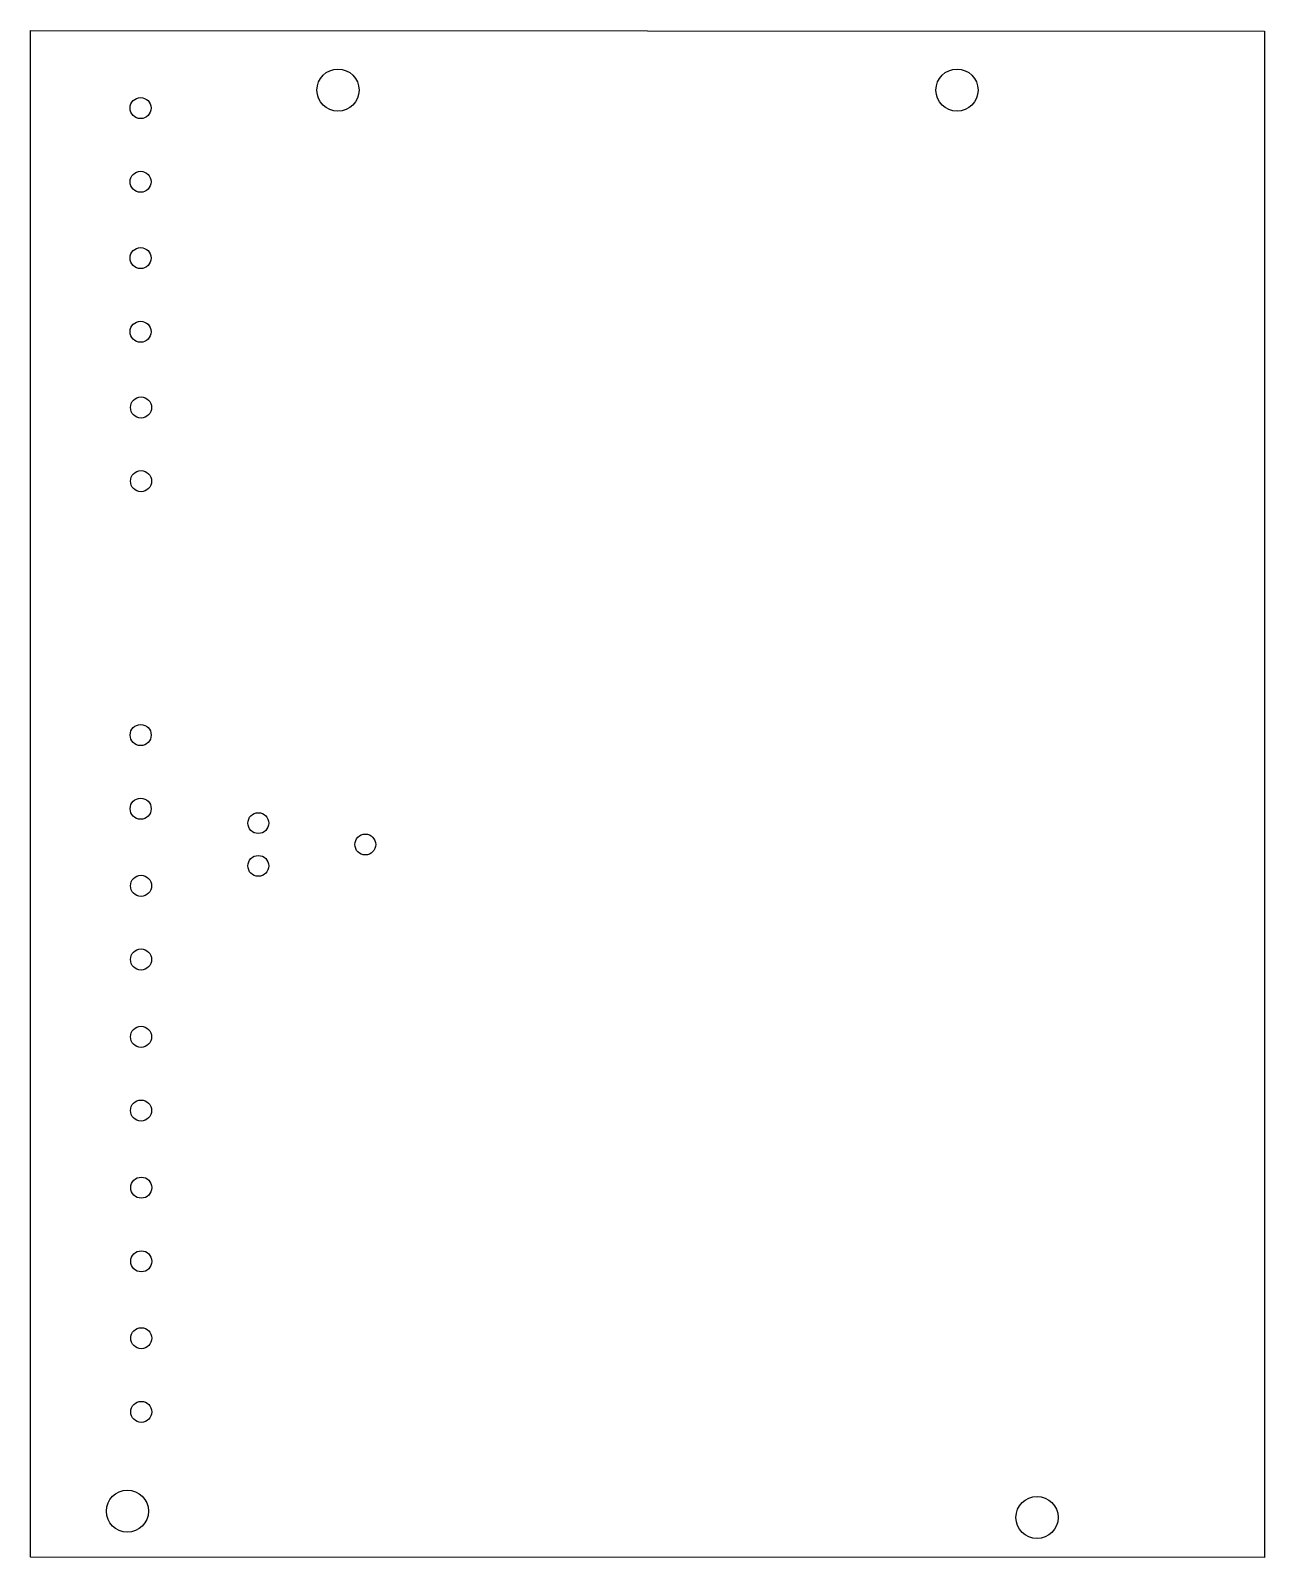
# Model space of a CAD drawing. Header units: millimetres. Extents: x 119.2 to 177.8, y -141.3 to -68.7.
import ezdxf

# ---------------------------------------------------------------- set-up
doc = ezdxf.new("R2010")
doc.units = ezdxf.units.MM

msp = doc.modelspace()

# ---------------------------------------------------------------- linework, layer by layer
at = {"color": 7, "linetype": 'Continuous', "lineweight": 25}
for p, q in [((119.200951, -68.738494), (177.800951, -68.768494)), ((119.200951, -141.248494), (119.200951, -68.738494)), ((177.800951, -68.768494), (177.800951, -141.268494)), ((177.800951, -141.268494), (119.200951, -141.248494))]:
    msp.add_line(p, q, dxfattribs=at)
for centre, radius in [((133.800951, -71.568494), 1), ((163.200951, -71.568494), 1), ((124.425951, -72.422494), 0.5), ((124.425951, -75.922494), 0.5), ((124.425951, -79.546494), 0.5), ((124.425951, -83.046494), 0.5), ((124.447951, -86.643494), 0.5), ((124.447951, -90.143494), 0.5), ((124.430951, -102.202494), 0.5), ((124.430951, -105.702494), 0.5), ((130.017951, -106.386494), 0.4953), ((135.097951, -107.402494), 0.4953), ((130.017951, -108.418494), 0.4953), ((124.447951, -109.365494), 0.5), ((124.447951, -112.865494), 0.5), ((124.447951, -116.539494), 0.5), ((124.447951, -120.039494), 0.5), ((124.458951, -123.702494), 0.5), ((124.458951, -127.202494), 0.5), ((124.458951, -130.853494), 0.5), ((124.458951, -134.353494), 0.5), ((123.800951, -139.068494), 1), ((167.000951, -139.368494), 1)]:
    msp.add_circle(centre, radius, dxfattribs=at)

doc.saveas('drawing.dxf')
